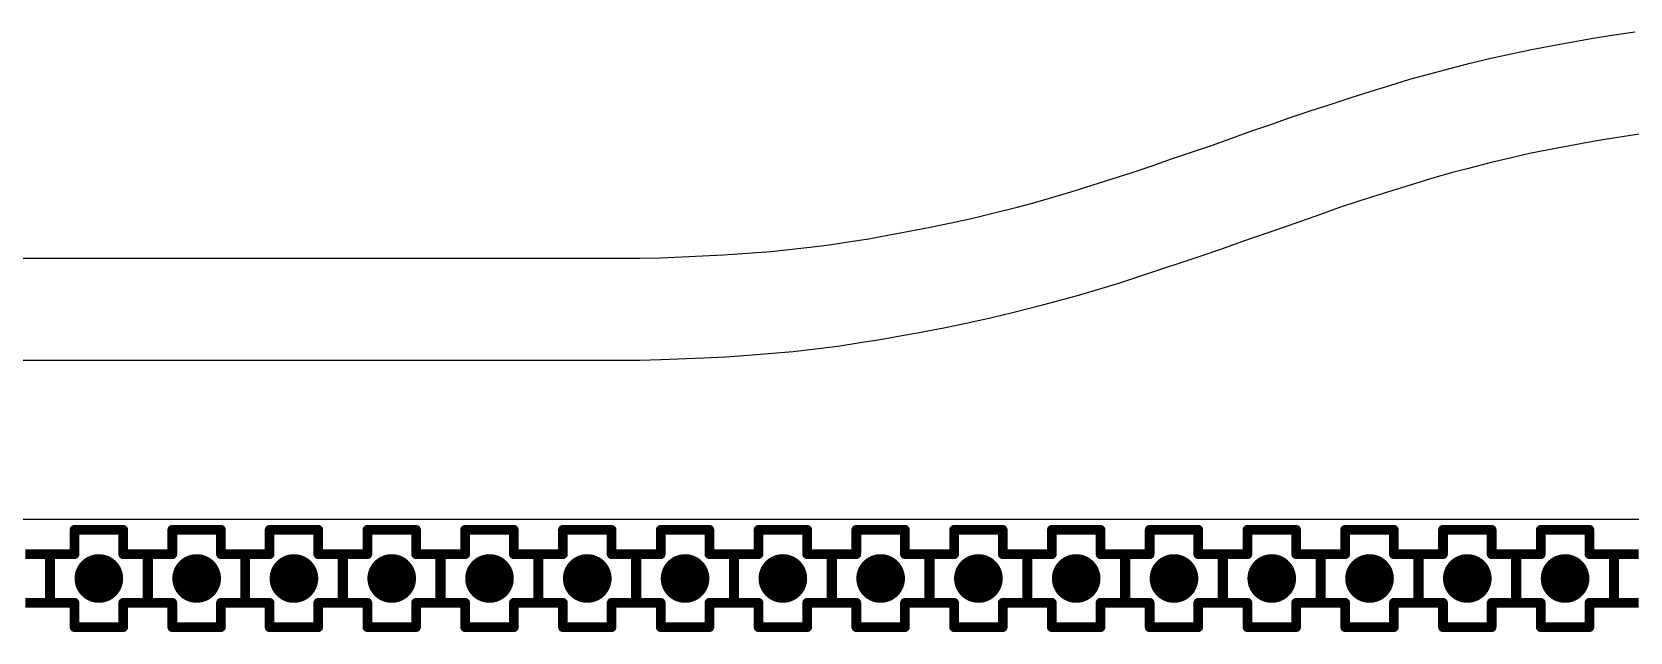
# Model space of a CAD drawing. Header units: millimetres. Extents: x -0.89 to 0.88, y -1.01 to 1.57.
# Drawn here: x 0.1979 to 0.5264, y -0.1155 to 0.0078 of the extents above; entities that cross this region are included whole.
import ezdxf

# ---------------------------------------------------------------- set-up
doc = ezdxf.new("R2010")
doc.units = ezdxf.units.MM
doc.header["$MEASUREMENT"] = 0
for name, color, linetype in [('BottomLayer', 5, 'Continuous'), ('DrillDrawing', 1, 'Continuous'), ('MultiLayer', 9, 'Continuous'), ('TopLayer', 1, 'Continuous'), ('ViaHoleLayer', 16, 'Continuous')]:
    doc.layers.add(name, color=color, linetype=linetype)

msp = doc.modelspace()

# ---------------------------------------------------------------- linework, layer by layer
at = {"layer": 'BottomLayer', "const_width": 0.005}
for points in [[(0.2092, -0.1045, 1), (0.2142, -0.1045, 1)], [(0.2293, -0.1045, 1), (0.2343, -0.1045, 1)], [(0.2493, -0.1045, 1), (0.2543, -0.1045, 1)], [(0.2694, -0.1045, 1), (0.2744, -0.1045, 1)], [(0.2895, -0.1045, 1), (0.2945, -0.1045, 1)], [(0.3096, -0.1045, 1), (0.3146, -0.1045, 1)], [(0.3297, -0.1045, 1), (0.3347, -0.1045, 1)], [(0.3498, -0.1045, 1), (0.3548, -0.1045, 1)], [(0.3699, -0.1045, 1), (0.3749, -0.1045, 1)], [(0.39, -0.1045, 1), (0.395, -0.1045, 1)], [(0.4101, -0.1045, 1), (0.4151, -0.1045, 1)], [(0.4302, -0.1045, 1), (0.4352, -0.1045, 1)], [(0.4503, -0.1045, 1), (0.4553, -0.1045, 1)], [(0.4704, -0.1045, 1), (0.4754, -0.1045, 1)], [(0.4905, -0.1045, 1), (0.4955, -0.1045, 1)], [(0.5106, -0.1045, 1), (0.5156, -0.1045, 1)]]:
    msp.add_lwpolyline(points, format="xyb", close=True, dxfattribs=at)
at = {"layer": 'DrillDrawing', "const_width": 0.002}
for points in [[(0.2067, -0.0995), (0.2067, -0.0945)], [(0.2067, -0.0945), (0.2167, -0.0945)], [(0.2167, -0.0995), (0.2167, -0.0945)], [(0.2268, -0.0995), (0.2268, -0.0945)], [(0.2268, -0.0945), (0.2368, -0.0945)], [(0.2368, -0.0995), (0.2368, -0.0945)], [(0.2468, -0.0995), (0.2468, -0.0945)], [(0.2468, -0.0945), (0.2568, -0.0945)], [(0.2568, -0.0995), (0.2568, -0.0945)], [(0.2669, -0.0995), (0.2669, -0.0945)], [(0.2669, -0.0945), (0.2769, -0.0945)], [(0.2769, -0.0995), (0.2769, -0.0945)], [(0.287, -0.0995), (0.287, -0.0945)], [(0.287, -0.0945), (0.297, -0.0945)], [(0.297, -0.0995), (0.297, -0.0945)], [(0.3071, -0.0995), (0.3071, -0.0945)], [(0.3071, -0.0945), (0.3171, -0.0945)], [(0.3171, -0.0995), (0.3171, -0.0945)], [(0.3272, -0.0995), (0.3272, -0.0945)], [(0.3272, -0.0945), (0.3372, -0.0945)], [(0.3372, -0.0995), (0.3372, -0.0945)], [(0.3473, -0.0995), (0.3473, -0.0945)], [(0.3473, -0.0945), (0.3573, -0.0945)], [(0.3573, -0.0995), (0.3573, -0.0945)], [(0.3674, -0.0995), (0.3674, -0.0945)], [(0.3674, -0.0945), (0.3774, -0.0945)], [(0.3774, -0.0995), (0.3774, -0.0945)], [(0.3875, -0.0995), (0.3875, -0.0945)], [(0.3875, -0.0945), (0.3975, -0.0945)], [(0.3975, -0.0995), (0.3975, -0.0945)], [(0.4076, -0.0995), (0.4076, -0.0945)], [(0.4076, -0.0945), (0.4176, -0.0945)], [(0.4176, -0.0995), (0.4176, -0.0945)], [(0.4277, -0.0995), (0.4277, -0.0945)], [(0.4277, -0.0945), (0.4377, -0.0945)], [(0.4377, -0.0995), (0.4377, -0.0945)], [(0.4478, -0.0995), (0.4478, -0.0945)], [(0.4478, -0.0945), (0.4578, -0.0945)], [(0.4578, -0.0995), (0.4578, -0.0945)], [(0.4679, -0.0995), (0.4679, -0.0945)], [(0.4679, -0.0945), (0.4779, -0.0945)], [(0.4779, -0.0995), (0.4779, -0.0945)], [(0.488, -0.0995), (0.488, -0.0945)], [(0.488, -0.0945), (0.498, -0.0945)], [(0.498, -0.0995), (0.498, -0.0945)], [(0.5081, -0.0995), (0.5081, -0.0945)], [(0.5081, -0.0945), (0.5181, -0.0945)], [(0.5181, -0.0995), (0.5181, -0.0945)], [(0.1966, -0.0995), (0.2016, -0.0995)], [(0.2016, -0.1095), (0.2016, -0.0995)], [(0.2017, -0.1095), (0.2017, -0.0995)], [(0.2017, -0.0995), (0.2067, -0.0995)], [(0.2167, -0.0995), (0.2217, -0.0995)], [(0.2217, -0.1095), (0.2217, -0.0995)], [(0.2218, -0.1095), (0.2218, -0.0995)], [(0.2218, -0.0995), (0.2268, -0.0995)], [(0.2368, -0.0995), (0.2418, -0.0995)], [(0.2418, -0.1095), (0.2418, -0.0995)], [(0.2418, -0.0995), (0.2468, -0.0995)], [(0.2418, -0.1095), (0.2418, -0.0995)], [(0.2568, -0.0995), (0.2618, -0.0995)], [(0.2618, -0.1095), (0.2618, -0.0995)], [(0.2619, -0.1095), (0.2619, -0.0995)], [(0.2619, -0.0995), (0.2669, -0.0995)], [(0.2769, -0.0995), (0.2819, -0.0995)], [(0.2819, -0.1095), (0.2819, -0.0995)], [(0.282, -0.1095), (0.282, -0.0995)], [(0.282, -0.0995), (0.287, -0.0995)], [(0.297, -0.0995), (0.302, -0.0995)], [(0.302, -0.1095), (0.302, -0.0995)], [(0.3021, -0.1095), (0.3021, -0.0995)], [(0.3021, -0.0995), (0.3071, -0.0995)], [(0.3171, -0.0995), (0.3221, -0.0995)], [(0.3221, -0.1095), (0.3221, -0.0995)], [(0.3222, -0.1095), (0.3222, -0.0995)], [(0.3222, -0.0995), (0.3272, -0.0995)], [(0.3372, -0.0995), (0.3422, -0.0995)], [(0.3422, -0.1095), (0.3422, -0.0995)], [(0.3423, -0.1095), (0.3423, -0.0995)], [(0.3423, -0.0995), (0.3473, -0.0995)], [(0.3573, -0.0995), (0.3623, -0.0995)], [(0.3623, -0.1095), (0.3623, -0.0995)], [(0.3624, -0.1095), (0.3624, -0.0995)], [(0.3624, -0.0995), (0.3674, -0.0995)], [(0.3774, -0.0995), (0.3824, -0.0995)], [(0.3824, -0.1095), (0.3824, -0.0995)], [(0.3825, -0.1095), (0.3825, -0.0995)], [(0.3825, -0.0995), (0.3875, -0.0995)], [(0.3975, -0.0995), (0.4025, -0.0995)], [(0.4025, -0.1095), (0.4025, -0.0995)], [(0.4026, -0.1095), (0.4026, -0.0995)], [(0.4026, -0.0995), (0.4076, -0.0995)], [(0.4176, -0.0995), (0.4226, -0.0995)], [(0.4226, -0.1095), (0.4226, -0.0995)], [(0.4227, -0.1095), (0.4227, -0.0995)], [(0.4227, -0.0995), (0.4277, -0.0995)], [(0.4377, -0.0995), (0.4427, -0.0995)], [(0.4427, -0.1095), (0.4427, -0.0995)], [(0.4428, -0.1095), (0.4428, -0.0995)], [(0.4428, -0.0995), (0.4478, -0.0995)], [(0.4578, -0.0995), (0.4628, -0.0995)], [(0.4628, -0.1095), (0.4628, -0.0995)], [(0.4629, -0.1095), (0.4629, -0.0995)], [(0.4629, -0.0995), (0.4679, -0.0995)], [(0.4779, -0.0995), (0.4829, -0.0995)], [(0.4829, -0.1095), (0.4829, -0.0995)], [(0.483, -0.1095), (0.483, -0.0995)], [(0.483, -0.0995), (0.488, -0.0995)], [(0.498, -0.0995), (0.503, -0.0995)], [(0.503, -0.1095), (0.503, -0.0995)], [(0.5031, -0.1095), (0.5031, -0.0995)], [(0.5031, -0.0995), (0.5081, -0.0995)], [(0.5181, -0.0995), (0.5231, -0.0995)], [(0.5231, -0.1095), (0.5231, -0.0995)], [(0.5232, -0.1095), (0.5232, -0.0995)], [(0.5232, -0.0995), (0.5282, -0.0995)], [(0.1966, -0.1095), (0.2016, -0.1095)], [(0.2017, -0.1095), (0.2067, -0.1095)], [(0.2067, -0.1145), (0.2067, -0.1095)], [(0.2167, -0.1095), (0.2217, -0.1095)], [(0.2167, -0.1145), (0.2167, -0.1095)], [(0.2218, -0.1095), (0.2268, -0.1095)], [(0.2268, -0.1145), (0.2268, -0.1095)], [(0.2368, -0.1095), (0.2418, -0.1095)], [(0.2368, -0.1145), (0.2368, -0.1095)], [(0.2418, -0.1095), (0.2468, -0.1095)], [(0.2468, -0.1145), (0.2468, -0.1095)], [(0.2568, -0.1095), (0.2618, -0.1095)], [(0.2568, -0.1145), (0.2568, -0.1095)], [(0.2619, -0.1095), (0.2669, -0.1095)], [(0.2669, -0.1145), (0.2669, -0.1095)], [(0.2769, -0.1095), (0.2819, -0.1095)], [(0.2769, -0.1145), (0.2769, -0.1095)], [(0.282, -0.1095), (0.287, -0.1095)], [(0.287, -0.1145), (0.287, -0.1095)], [(0.297, -0.1095), (0.302, -0.1095)], [(0.297, -0.1145), (0.297, -0.1095)], [(0.3021, -0.1095), (0.3071, -0.1095)], [(0.3071, -0.1145), (0.3071, -0.1095)], [(0.3171, -0.1095), (0.3221, -0.1095)], [(0.3171, -0.1145), (0.3171, -0.1095)], [(0.3222, -0.1095), (0.3272, -0.1095)], [(0.3272, -0.1145), (0.3272, -0.1095)], [(0.3372, -0.1095), (0.3422, -0.1095)], [(0.3372, -0.1145), (0.3372, -0.1095)], [(0.3423, -0.1095), (0.3473, -0.1095)], [(0.3473, -0.1145), (0.3473, -0.1095)], [(0.3573, -0.1095), (0.3623, -0.1095)], [(0.3573, -0.1145), (0.3573, -0.1095)], [(0.3624, -0.1095), (0.3674, -0.1095)], [(0.3674, -0.1145), (0.3674, -0.1095)], [(0.3774, -0.1095), (0.3824, -0.1095)], [(0.3774, -0.1145), (0.3774, -0.1095)], [(0.3825, -0.1095), (0.3875, -0.1095)], [(0.3875, -0.1145), (0.3875, -0.1095)], [(0.3975, -0.1095), (0.4025, -0.1095)], [(0.3975, -0.1145), (0.3975, -0.1095)], [(0.4026, -0.1095), (0.4076, -0.1095)], [(0.4076, -0.1145), (0.4076, -0.1095)], [(0.4176, -0.1095), (0.4226, -0.1095)], [(0.4176, -0.1145), (0.4176, -0.1095)], [(0.4227, -0.1095), (0.4277, -0.1095)], [(0.4277, -0.1145), (0.4277, -0.1095)], [(0.4377, -0.1095), (0.4427, -0.1095)], [(0.4377, -0.1145), (0.4377, -0.1095)], [(0.4428, -0.1095), (0.4478, -0.1095)], [(0.4478, -0.1145), (0.4478, -0.1095)], [(0.4578, -0.1095), (0.4628, -0.1095)], [(0.4578, -0.1145), (0.4578, -0.1095)], [(0.4629, -0.1095), (0.4679, -0.1095)], [(0.4679, -0.1145), (0.4679, -0.1095)], [(0.4779, -0.1095), (0.4829, -0.1095)], [(0.4779, -0.1145), (0.4779, -0.1095)], [(0.483, -0.1095), (0.488, -0.1095)], [(0.488, -0.1145), (0.488, -0.1095)], [(0.498, -0.1095), (0.503, -0.1095)], [(0.498, -0.1145), (0.498, -0.1095)], [(0.5031, -0.1095), (0.5081, -0.1095)], [(0.5081, -0.1145), (0.5081, -0.1095)], [(0.5181, -0.1095), (0.5231, -0.1095)], [(0.5181, -0.1145), (0.5181, -0.1095)], [(0.5232, -0.1095), (0.5282, -0.1095)], [(0.2067, -0.1145), (0.2167, -0.1145)], [(0.2268, -0.1145), (0.2368, -0.1145)], [(0.2468, -0.1145), (0.2568, -0.1145)], [(0.2669, -0.1145), (0.2769, -0.1145)], [(0.287, -0.1145), (0.297, -0.1145)], [(0.3071, -0.1145), (0.3171, -0.1145)], [(0.3272, -0.1145), (0.3372, -0.1145)], [(0.3473, -0.1145), (0.3573, -0.1145)], [(0.3674, -0.1145), (0.3774, -0.1145)], [(0.3875, -0.1145), (0.3975, -0.1145)], [(0.4076, -0.1145), (0.4176, -0.1145)], [(0.4277, -0.1145), (0.4377, -0.1145)], [(0.4478, -0.1145), (0.4578, -0.1145)], [(0.4679, -0.1145), (0.4779, -0.1145)], [(0.488, -0.1145), (0.498, -0.1145)], [(0.5081, -0.1145), (0.5181, -0.1145)]]:
    msp.add_lwpolyline(points, dxfattribs=at)
at = {"layer": 'DrillDrawing', "const_width": 0.001}
for points in [[(0.2062, -0.0945, 1), (0.2072, -0.0945, 1)], [(0.2062, -0.0945, 1), (0.2072, -0.0945, 1)], [(0.2162, -0.0945, 1), (0.2172, -0.0945, 1)], [(0.2162, -0.0945, 1), (0.2172, -0.0945, 1)], [(0.2263, -0.0945, 1), (0.2273, -0.0945, 1)], [(0.2263, -0.0945, 1), (0.2273, -0.0945, 1)], [(0.2363, -0.0945, 1), (0.2373, -0.0945, 1)], [(0.2363, -0.0945, 1), (0.2373, -0.0945, 1)], [(0.2463, -0.0945, 1), (0.2473, -0.0945, 1)], [(0.2463, -0.0945, 1), (0.2473, -0.0945, 1)], [(0.2563, -0.0945, 1), (0.2573, -0.0945, 1)], [(0.2563, -0.0945, 1), (0.2573, -0.0945, 1)], [(0.2664, -0.0945, 1), (0.2674, -0.0945, 1)], [(0.2664, -0.0945, 1), (0.2674, -0.0945, 1)], [(0.2764, -0.0945, 1), (0.2774, -0.0945, 1)], [(0.2764, -0.0945, 1), (0.2774, -0.0945, 1)], [(0.2865, -0.0945, 1), (0.2875, -0.0945, 1)], [(0.2865, -0.0945, 1), (0.2875, -0.0945, 1)], [(0.2965, -0.0945, 1), (0.2975, -0.0945, 1)], [(0.2965, -0.0945, 1), (0.2975, -0.0945, 1)], [(0.3066, -0.0945, 1), (0.3076, -0.0945, 1)], [(0.3066, -0.0945, 1), (0.3076, -0.0945, 1)], [(0.3166, -0.0945, 1), (0.3176, -0.0945, 1)], [(0.3166, -0.0945, 1), (0.3176, -0.0945, 1)], [(0.3267, -0.0945, 1), (0.3277, -0.0945, 1)], [(0.3267, -0.0945, 1), (0.3277, -0.0945, 1)], [(0.3367, -0.0945, 1), (0.3377, -0.0945, 1)], [(0.3367, -0.0945, 1), (0.3377, -0.0945, 1)], [(0.3468, -0.0945, 1), (0.3478, -0.0945, 1)], [(0.3468, -0.0945, 1), (0.3478, -0.0945, 1)], [(0.3568, -0.0945, 1), (0.3578, -0.0945, 1)], [(0.3568, -0.0945, 1), (0.3578, -0.0945, 1)], [(0.3669, -0.0945, 1), (0.3679, -0.0945, 1)], [(0.3669, -0.0945, 1), (0.3679, -0.0945, 1)], [(0.3769, -0.0945, 1), (0.3779, -0.0945, 1)], [(0.3769, -0.0945, 1), (0.3779, -0.0945, 1)], [(0.387, -0.0945, 1), (0.388, -0.0945, 1)], [(0.387, -0.0945, 1), (0.388, -0.0945, 1)], [(0.397, -0.0945, 1), (0.398, -0.0945, 1)], [(0.397, -0.0945, 1), (0.398, -0.0945, 1)], [(0.4071, -0.0945, 1), (0.4081, -0.0945, 1)], [(0.4071, -0.0945, 1), (0.4081, -0.0945, 1)], [(0.4171, -0.0945, 1), (0.4181, -0.0945, 1)], [(0.4171, -0.0945, 1), (0.4181, -0.0945, 1)], [(0.4272, -0.0945, 1), (0.4282, -0.0945, 1)], [(0.4272, -0.0945, 1), (0.4282, -0.0945, 1)], [(0.4372, -0.0945, 1), (0.4382, -0.0945, 1)], [(0.4372, -0.0945, 1), (0.4382, -0.0945, 1)], [(0.4473, -0.0945, 1), (0.4483, -0.0945, 1)], [(0.4473, -0.0945, 1), (0.4483, -0.0945, 1)], [(0.4573, -0.0945, 1), (0.4583, -0.0945, 1)], [(0.4573, -0.0945, 1), (0.4583, -0.0945, 1)], [(0.4674, -0.0945, 1), (0.4684, -0.0945, 1)], [(0.4674, -0.0945, 1), (0.4684, -0.0945, 1)], [(0.4774, -0.0945, 1), (0.4784, -0.0945, 1)], [(0.4774, -0.0945, 1), (0.4784, -0.0945, 1)], [(0.4875, -0.0945, 1), (0.4885, -0.0945, 1)], [(0.4875, -0.0945, 1), (0.4885, -0.0945, 1)], [(0.4975, -0.0945, 1), (0.4985, -0.0945, 1)], [(0.4975, -0.0945, 1), (0.4985, -0.0945, 1)], [(0.5076, -0.0945, 1), (0.5086, -0.0945, 1)], [(0.5076, -0.0945, 1), (0.5086, -0.0945, 1)], [(0.5176, -0.0945, 1), (0.5186, -0.0945, 1)], [(0.5176, -0.0945, 1), (0.5186, -0.0945, 1)], [(0.2011, -0.0995, 1), (0.2021, -0.0995, 1)], [(0.2011, -0.0995, 1), (0.2021, -0.0995, 1)], [(0.2012, -0.0995, 1), (0.2022, -0.0995, 1)], [(0.2012, -0.0995, 1), (0.2022, -0.0995, 1)], [(0.2062, -0.0995, 1), (0.2072, -0.0995, 1)], [(0.2062, -0.0995, 1), (0.2072, -0.0995, 1)], [(0.2162, -0.0995, 1), (0.2172, -0.0995, 1)], [(0.2162, -0.0995, 1), (0.2172, -0.0995, 1)], [(0.2212, -0.0995, 1), (0.2222, -0.0995, 1)], [(0.2212, -0.0995, 1), (0.2222, -0.0995, 1)], [(0.2213, -0.0995, 1), (0.2223, -0.0995, 1)], [(0.2213, -0.0995, 1), (0.2223, -0.0995, 1)], [(0.2263, -0.0995, 1), (0.2273, -0.0995, 1)], [(0.2263, -0.0995, 1), (0.2273, -0.0995, 1)], [(0.2363, -0.0995, 1), (0.2373, -0.0995, 1)], [(0.2363, -0.0995, 1), (0.2373, -0.0995, 1)], [(0.2413, -0.0995, 1), (0.2423, -0.0995, 1)], [(0.2413, -0.0995, 1), (0.2423, -0.0995, 1)], [(0.2413, -0.0995, 1), (0.2423, -0.0995, 1)], [(0.2413, -0.0995, 1), (0.2423, -0.0995, 1)], [(0.2463, -0.0995, 1), (0.2473, -0.0995, 1)], [(0.2463, -0.0995, 1), (0.2473, -0.0995, 1)], [(0.2563, -0.0995, 1), (0.2573, -0.0995, 1)], [(0.2563, -0.0995, 1), (0.2573, -0.0995, 1)], [(0.2613, -0.0995, 1), (0.2623, -0.0995, 1)], [(0.2613, -0.0995, 1), (0.2623, -0.0995, 1)], [(0.2614, -0.0995, 1), (0.2624, -0.0995, 1)], [(0.2614, -0.0995, 1), (0.2624, -0.0995, 1)], [(0.2664, -0.0995, 1), (0.2674, -0.0995, 1)], [(0.2664, -0.0995, 1), (0.2674, -0.0995, 1)], [(0.2764, -0.0995, 1), (0.2774, -0.0995, 1)], [(0.2764, -0.0995, 1), (0.2774, -0.0995, 1)], [(0.2814, -0.0995, 1), (0.2824, -0.0995, 1)], [(0.2814, -0.0995, 1), (0.2824, -0.0995, 1)], [(0.2815, -0.0995, 1), (0.2825, -0.0995, 1)], [(0.2815, -0.0995, 1), (0.2825, -0.0995, 1)], [(0.2865, -0.0995, 1), (0.2875, -0.0995, 1)], [(0.2865, -0.0995, 1), (0.2875, -0.0995, 1)], [(0.2965, -0.0995, 1), (0.2975, -0.0995, 1)], [(0.2965, -0.0995, 1), (0.2975, -0.0995, 1)], [(0.3015, -0.0995, 1), (0.3025, -0.0995, 1)], [(0.3015, -0.0995, 1), (0.3025, -0.0995, 1)], [(0.3016, -0.0995, 1), (0.3026, -0.0995, 1)], [(0.3016, -0.0995, 1), (0.3026, -0.0995, 1)], [(0.3066, -0.0995, 1), (0.3076, -0.0995, 1)], [(0.3066, -0.0995, 1), (0.3076, -0.0995, 1)], [(0.3166, -0.0995, 1), (0.3176, -0.0995, 1)], [(0.3166, -0.0995, 1), (0.3176, -0.0995, 1)], [(0.3216, -0.0995, 1), (0.3226, -0.0995, 1)], [(0.3216, -0.0995, 1), (0.3226, -0.0995, 1)], [(0.3217, -0.0995, 1), (0.3227, -0.0995, 1)], [(0.3217, -0.0995, 1), (0.3227, -0.0995, 1)], [(0.3267, -0.0995, 1), (0.3277, -0.0995, 1)], [(0.3267, -0.0995, 1), (0.3277, -0.0995, 1)], [(0.3367, -0.0995, 1), (0.3377, -0.0995, 1)], [(0.3367, -0.0995, 1), (0.3377, -0.0995, 1)], [(0.3417, -0.0995, 1), (0.3427, -0.0995, 1)], [(0.3417, -0.0995, 1), (0.3427, -0.0995, 1)], [(0.3418, -0.0995, 1), (0.3428, -0.0995, 1)], [(0.3418, -0.0995, 1), (0.3428, -0.0995, 1)], [(0.3468, -0.0995, 1), (0.3478, -0.0995, 1)], [(0.3468, -0.0995, 1), (0.3478, -0.0995, 1)], [(0.3568, -0.0995, 1), (0.3578, -0.0995, 1)], [(0.3568, -0.0995, 1), (0.3578, -0.0995, 1)], [(0.3618, -0.0995, 1), (0.3628, -0.0995, 1)], [(0.3618, -0.0995, 1), (0.3628, -0.0995, 1)], [(0.3619, -0.0995, 1), (0.3629, -0.0995, 1)], [(0.3619, -0.0995, 1), (0.3629, -0.0995, 1)], [(0.3669, -0.0995, 1), (0.3679, -0.0995, 1)], [(0.3669, -0.0995, 1), (0.3679, -0.0995, 1)], [(0.3769, -0.0995, 1), (0.3779, -0.0995, 1)], [(0.3769, -0.0995, 1), (0.3779, -0.0995, 1)], [(0.3819, -0.0995, 1), (0.3829, -0.0995, 1)], [(0.3819, -0.0995, 1), (0.3829, -0.0995, 1)], [(0.382, -0.0995, 1), (0.383, -0.0995, 1)], [(0.382, -0.0995, 1), (0.383, -0.0995, 1)], [(0.387, -0.0995, 1), (0.388, -0.0995, 1)], [(0.387, -0.0995, 1), (0.388, -0.0995, 1)], [(0.397, -0.0995, 1), (0.398, -0.0995, 1)], [(0.397, -0.0995, 1), (0.398, -0.0995, 1)], [(0.402, -0.0995, 1), (0.403, -0.0995, 1)], [(0.402, -0.0995, 1), (0.403, -0.0995, 1)], [(0.4021, -0.0995, 1), (0.4031, -0.0995, 1)], [(0.4021, -0.0995, 1), (0.4031, -0.0995, 1)], [(0.4071, -0.0995, 1), (0.4081, -0.0995, 1)], [(0.4071, -0.0995, 1), (0.4081, -0.0995, 1)], [(0.4171, -0.0995, 1), (0.4181, -0.0995, 1)], [(0.4171, -0.0995, 1), (0.4181, -0.0995, 1)], [(0.4221, -0.0995, 1), (0.4231, -0.0995, 1)], [(0.4221, -0.0995, 1), (0.4231, -0.0995, 1)], [(0.4222, -0.0995, 1), (0.4232, -0.0995, 1)], [(0.4222, -0.0995, 1), (0.4232, -0.0995, 1)], [(0.4272, -0.0995, 1), (0.4282, -0.0995, 1)], [(0.4272, -0.0995, 1), (0.4282, -0.0995, 1)], [(0.4372, -0.0995, 1), (0.4382, -0.0995, 1)], [(0.4372, -0.0995, 1), (0.4382, -0.0995, 1)], [(0.4422, -0.0995, 1), (0.4432, -0.0995, 1)], [(0.4422, -0.0995, 1), (0.4432, -0.0995, 1)], [(0.4423, -0.0995, 1), (0.4433, -0.0995, 1)], [(0.4423, -0.0995, 1), (0.4433, -0.0995, 1)], [(0.4473, -0.0995, 1), (0.4483, -0.0995, 1)], [(0.4473, -0.0995, 1), (0.4483, -0.0995, 1)], [(0.4573, -0.0995, 1), (0.4583, -0.0995, 1)], [(0.4573, -0.0995, 1), (0.4583, -0.0995, 1)], [(0.4623, -0.0995, 1), (0.4633, -0.0995, 1)], [(0.4623, -0.0995, 1), (0.4633, -0.0995, 1)], [(0.4624, -0.0995, 1), (0.4634, -0.0995, 1)], [(0.4624, -0.0995, 1), (0.4634, -0.0995, 1)], [(0.4674, -0.0995, 1), (0.4684, -0.0995, 1)], [(0.4674, -0.0995, 1), (0.4684, -0.0995, 1)], [(0.4774, -0.0995, 1), (0.4784, -0.0995, 1)], [(0.4774, -0.0995, 1), (0.4784, -0.0995, 1)], [(0.4824, -0.0995, 1), (0.4834, -0.0995, 1)], [(0.4824, -0.0995, 1), (0.4834, -0.0995, 1)], [(0.4825, -0.0995, 1), (0.4835, -0.0995, 1)], [(0.4825, -0.0995, 1), (0.4835, -0.0995, 1)], [(0.4875, -0.0995, 1), (0.4885, -0.0995, 1)], [(0.4875, -0.0995, 1), (0.4885, -0.0995, 1)], [(0.4975, -0.0995, 1), (0.4985, -0.0995, 1)], [(0.4975, -0.0995, 1), (0.4985, -0.0995, 1)], [(0.5025, -0.0995, 1), (0.5035, -0.0995, 1)], [(0.5025, -0.0995, 1), (0.5035, -0.0995, 1)], [(0.5026, -0.0995, 1), (0.5036, -0.0995, 1)], [(0.5026, -0.0995, 1), (0.5036, -0.0995, 1)], [(0.5076, -0.0995, 1), (0.5086, -0.0995, 1)], [(0.5076, -0.0995, 1), (0.5086, -0.0995, 1)], [(0.5176, -0.0995, 1), (0.5186, -0.0995, 1)], [(0.5176, -0.0995, 1), (0.5186, -0.0995, 1)], [(0.5226, -0.0995, 1), (0.5236, -0.0995, 1)], [(0.5226, -0.0995, 1), (0.5236, -0.0995, 1)], [(0.5227, -0.0995, 1), (0.5237, -0.0995, 1)], [(0.5227, -0.0995, 1), (0.5237, -0.0995, 1)], [(0.2011, -0.1095, 1), (0.2021, -0.1095, 1)], [(0.2011, -0.1095, 1), (0.2021, -0.1095, 1)], [(0.2012, -0.1095, 1), (0.2022, -0.1095, 1)], [(0.2012, -0.1095, 1), (0.2022, -0.1095, 1)], [(0.2062, -0.1095, 1), (0.2072, -0.1095, 1)], [(0.2062, -0.1095, 1), (0.2072, -0.1095, 1)], [(0.2162, -0.1095, 1), (0.2172, -0.1095, 1)], [(0.2162, -0.1095, 1), (0.2172, -0.1095, 1)], [(0.2212, -0.1095, 1), (0.2222, -0.1095, 1)], [(0.2212, -0.1095, 1), (0.2222, -0.1095, 1)], [(0.2213, -0.1095, 1), (0.2223, -0.1095, 1)], [(0.2213, -0.1095, 1), (0.2223, -0.1095, 1)], [(0.2263, -0.1095, 1), (0.2273, -0.1095, 1)], [(0.2263, -0.1095, 1), (0.2273, -0.1095, 1)], [(0.2363, -0.1095, 1), (0.2373, -0.1095, 1)], [(0.2363, -0.1095, 1), (0.2373, -0.1095, 1)], [(0.2413, -0.1095, 1), (0.2423, -0.1095, 1)], [(0.2413, -0.1095, 1), (0.2423, -0.1095, 1)], [(0.2413, -0.1095, 1), (0.2423, -0.1095, 1)], [(0.2413, -0.1095, 1), (0.2423, -0.1095, 1)], [(0.2463, -0.1095, 1), (0.2473, -0.1095, 1)], [(0.2463, -0.1095, 1), (0.2473, -0.1095, 1)], [(0.2563, -0.1095, 1), (0.2573, -0.1095, 1)], [(0.2563, -0.1095, 1), (0.2573, -0.1095, 1)], [(0.2613, -0.1095, 1), (0.2623, -0.1095, 1)], [(0.2613, -0.1095, 1), (0.2623, -0.1095, 1)], [(0.2614, -0.1095, 1), (0.2624, -0.1095, 1)], [(0.2614, -0.1095, 1), (0.2624, -0.1095, 1)], [(0.2664, -0.1095, 1), (0.2674, -0.1095, 1)], [(0.2664, -0.1095, 1), (0.2674, -0.1095, 1)], [(0.2764, -0.1095, 1), (0.2774, -0.1095, 1)], [(0.2764, -0.1095, 1), (0.2774, -0.1095, 1)], [(0.2814, -0.1095, 1), (0.2824, -0.1095, 1)], [(0.2814, -0.1095, 1), (0.2824, -0.1095, 1)], [(0.2815, -0.1095, 1), (0.2825, -0.1095, 1)], [(0.2815, -0.1095, 1), (0.2825, -0.1095, 1)], [(0.2865, -0.1095, 1), (0.2875, -0.1095, 1)], [(0.2865, -0.1095, 1), (0.2875, -0.1095, 1)], [(0.2965, -0.1095, 1), (0.2975, -0.1095, 1)], [(0.2965, -0.1095, 1), (0.2975, -0.1095, 1)], [(0.3015, -0.1095, 1), (0.3025, -0.1095, 1)], [(0.3015, -0.1095, 1), (0.3025, -0.1095, 1)], [(0.3016, -0.1095, 1), (0.3026, -0.1095, 1)], [(0.3016, -0.1095, 1), (0.3026, -0.1095, 1)], [(0.3066, -0.1095, 1), (0.3076, -0.1095, 1)], [(0.3066, -0.1095, 1), (0.3076, -0.1095, 1)], [(0.3166, -0.1095, 1), (0.3176, -0.1095, 1)], [(0.3166, -0.1095, 1), (0.3176, -0.1095, 1)], [(0.3216, -0.1095, 1), (0.3226, -0.1095, 1)], [(0.3216, -0.1095, 1), (0.3226, -0.1095, 1)], [(0.3217, -0.1095, 1), (0.3227, -0.1095, 1)], [(0.3217, -0.1095, 1), (0.3227, -0.1095, 1)], [(0.3267, -0.1095, 1), (0.3277, -0.1095, 1)], [(0.3267, -0.1095, 1), (0.3277, -0.1095, 1)], [(0.3367, -0.1095, 1), (0.3377, -0.1095, 1)], [(0.3367, -0.1095, 1), (0.3377, -0.1095, 1)], [(0.3417, -0.1095, 1), (0.3427, -0.1095, 1)], [(0.3417, -0.1095, 1), (0.3427, -0.1095, 1)], [(0.3418, -0.1095, 1), (0.3428, -0.1095, 1)], [(0.3418, -0.1095, 1), (0.3428, -0.1095, 1)], [(0.3468, -0.1095, 1), (0.3478, -0.1095, 1)], [(0.3468, -0.1095, 1), (0.3478, -0.1095, 1)], [(0.3568, -0.1095, 1), (0.3578, -0.1095, 1)], [(0.3568, -0.1095, 1), (0.3578, -0.1095, 1)], [(0.3618, -0.1095, 1), (0.3628, -0.1095, 1)], [(0.3618, -0.1095, 1), (0.3628, -0.1095, 1)], [(0.3619, -0.1095, 1), (0.3629, -0.1095, 1)], [(0.3619, -0.1095, 1), (0.3629, -0.1095, 1)], [(0.3669, -0.1095, 1), (0.3679, -0.1095, 1)], [(0.3669, -0.1095, 1), (0.3679, -0.1095, 1)], [(0.3769, -0.1095, 1), (0.3779, -0.1095, 1)], [(0.3769, -0.1095, 1), (0.3779, -0.1095, 1)], [(0.3819, -0.1095, 1), (0.3829, -0.1095, 1)], [(0.3819, -0.1095, 1), (0.3829, -0.1095, 1)], [(0.382, -0.1095, 1), (0.383, -0.1095, 1)], [(0.382, -0.1095, 1), (0.383, -0.1095, 1)], [(0.387, -0.1095, 1), (0.388, -0.1095, 1)], [(0.387, -0.1095, 1), (0.388, -0.1095, 1)], [(0.397, -0.1095, 1), (0.398, -0.1095, 1)], [(0.397, -0.1095, 1), (0.398, -0.1095, 1)], [(0.402, -0.1095, 1), (0.403, -0.1095, 1)], [(0.402, -0.1095, 1), (0.403, -0.1095, 1)], [(0.4021, -0.1095, 1), (0.4031, -0.1095, 1)], [(0.4021, -0.1095, 1), (0.4031, -0.1095, 1)], [(0.4071, -0.1095, 1), (0.4081, -0.1095, 1)], [(0.4071, -0.1095, 1), (0.4081, -0.1095, 1)], [(0.4171, -0.1095, 1), (0.4181, -0.1095, 1)], [(0.4171, -0.1095, 1), (0.4181, -0.1095, 1)], [(0.4221, -0.1095, 1), (0.4231, -0.1095, 1)], [(0.4221, -0.1095, 1), (0.4231, -0.1095, 1)], [(0.4222, -0.1095, 1), (0.4232, -0.1095, 1)], [(0.4222, -0.1095, 1), (0.4232, -0.1095, 1)], [(0.4272, -0.1095, 1), (0.4282, -0.1095, 1)], [(0.4272, -0.1095, 1), (0.4282, -0.1095, 1)], [(0.4372, -0.1095, 1), (0.4382, -0.1095, 1)], [(0.4372, -0.1095, 1), (0.4382, -0.1095, 1)], [(0.4422, -0.1095, 1), (0.4432, -0.1095, 1)], [(0.4422, -0.1095, 1), (0.4432, -0.1095, 1)], [(0.4423, -0.1095, 1), (0.4433, -0.1095, 1)], [(0.4423, -0.1095, 1), (0.4433, -0.1095, 1)], [(0.4473, -0.1095, 1), (0.4483, -0.1095, 1)], [(0.4473, -0.1095, 1), (0.4483, -0.1095, 1)], [(0.4573, -0.1095, 1), (0.4583, -0.1095, 1)], [(0.4573, -0.1095, 1), (0.4583, -0.1095, 1)], [(0.4623, -0.1095, 1), (0.4633, -0.1095, 1)], [(0.4623, -0.1095, 1), (0.4633, -0.1095, 1)], [(0.4624, -0.1095, 1), (0.4634, -0.1095, 1)], [(0.4624, -0.1095, 1), (0.4634, -0.1095, 1)], [(0.4674, -0.1095, 1), (0.4684, -0.1095, 1)], [(0.4674, -0.1095, 1), (0.4684, -0.1095, 1)], [(0.4774, -0.1095, 1), (0.4784, -0.1095, 1)], [(0.4774, -0.1095, 1), (0.4784, -0.1095, 1)], [(0.4824, -0.1095, 1), (0.4834, -0.1095, 1)], [(0.4824, -0.1095, 1), (0.4834, -0.1095, 1)], [(0.4825, -0.1095, 1), (0.4835, -0.1095, 1)], [(0.4825, -0.1095, 1), (0.4835, -0.1095, 1)], [(0.4875, -0.1095, 1), (0.4885, -0.1095, 1)], [(0.4875, -0.1095, 1), (0.4885, -0.1095, 1)], [(0.4975, -0.1095, 1), (0.4985, -0.1095, 1)], [(0.4975, -0.1095, 1), (0.4985, -0.1095, 1)], [(0.5025, -0.1095, 1), (0.5035, -0.1095, 1)], [(0.5025, -0.1095, 1), (0.5035, -0.1095, 1)], [(0.5026, -0.1095, 1), (0.5036, -0.1095, 1)], [(0.5026, -0.1095, 1), (0.5036, -0.1095, 1)], [(0.5076, -0.1095, 1), (0.5086, -0.1095, 1)], [(0.5076, -0.1095, 1), (0.5086, -0.1095, 1)], [(0.5176, -0.1095, 1), (0.5186, -0.1095, 1)], [(0.5176, -0.1095, 1), (0.5186, -0.1095, 1)], [(0.5226, -0.1095, 1), (0.5236, -0.1095, 1)], [(0.5226, -0.1095, 1), (0.5236, -0.1095, 1)], [(0.5227, -0.1095, 1), (0.5237, -0.1095, 1)], [(0.5227, -0.1095, 1), (0.5237, -0.1095, 1)], [(0.2062, -0.1145, 1), (0.2072, -0.1145, 1)], [(0.2062, -0.1145, 1), (0.2072, -0.1145, 1)], [(0.2162, -0.1145, 1), (0.2172, -0.1145, 1)], [(0.2162, -0.1145, 1), (0.2172, -0.1145, 1)], [(0.2263, -0.1145, 1), (0.2273, -0.1145, 1)], [(0.2263, -0.1145, 1), (0.2273, -0.1145, 1)], [(0.2363, -0.1145, 1), (0.2373, -0.1145, 1)], [(0.2363, -0.1145, 1), (0.2373, -0.1145, 1)], [(0.2463, -0.1145, 1), (0.2473, -0.1145, 1)], [(0.2463, -0.1145, 1), (0.2473, -0.1145, 1)], [(0.2563, -0.1145, 1), (0.2573, -0.1145, 1)], [(0.2563, -0.1145, 1), (0.2573, -0.1145, 1)], [(0.2664, -0.1145, 1), (0.2674, -0.1145, 1)], [(0.2664, -0.1145, 1), (0.2674, -0.1145, 1)], [(0.2764, -0.1145, 1), (0.2774, -0.1145, 1)], [(0.2764, -0.1145, 1), (0.2774, -0.1145, 1)], [(0.2865, -0.1145, 1), (0.2875, -0.1145, 1)], [(0.2865, -0.1145, 1), (0.2875, -0.1145, 1)], [(0.2965, -0.1145, 1), (0.2975, -0.1145, 1)], [(0.2965, -0.1145, 1), (0.2975, -0.1145, 1)], [(0.3066, -0.1145, 1), (0.3076, -0.1145, 1)], [(0.3066, -0.1145, 1), (0.3076, -0.1145, 1)], [(0.3166, -0.1145, 1), (0.3176, -0.1145, 1)], [(0.3166, -0.1145, 1), (0.3176, -0.1145, 1)], [(0.3267, -0.1145, 1), (0.3277, -0.1145, 1)], [(0.3267, -0.1145, 1), (0.3277, -0.1145, 1)], [(0.3367, -0.1145, 1), (0.3377, -0.1145, 1)], [(0.3367, -0.1145, 1), (0.3377, -0.1145, 1)], [(0.3468, -0.1145, 1), (0.3478, -0.1145, 1)], [(0.3468, -0.1145, 1), (0.3478, -0.1145, 1)], [(0.3568, -0.1145, 1), (0.3578, -0.1145, 1)], [(0.3568, -0.1145, 1), (0.3578, -0.1145, 1)], [(0.3669, -0.1145, 1), (0.3679, -0.1145, 1)], [(0.3669, -0.1145, 1), (0.3679, -0.1145, 1)], [(0.3769, -0.1145, 1), (0.3779, -0.1145, 1)], [(0.3769, -0.1145, 1), (0.3779, -0.1145, 1)], [(0.387, -0.1145, 1), (0.388, -0.1145, 1)], [(0.387, -0.1145, 1), (0.388, -0.1145, 1)], [(0.397, -0.1145, 1), (0.398, -0.1145, 1)], [(0.397, -0.1145, 1), (0.398, -0.1145, 1)], [(0.4071, -0.1145, 1), (0.4081, -0.1145, 1)], [(0.4071, -0.1145, 1), (0.4081, -0.1145, 1)], [(0.4171, -0.1145, 1), (0.4181, -0.1145, 1)], [(0.4171, -0.1145, 1), (0.4181, -0.1145, 1)], [(0.4272, -0.1145, 1), (0.4282, -0.1145, 1)], [(0.4272, -0.1145, 1), (0.4282, -0.1145, 1)], [(0.4372, -0.1145, 1), (0.4382, -0.1145, 1)], [(0.4372, -0.1145, 1), (0.4382, -0.1145, 1)], [(0.4473, -0.1145, 1), (0.4483, -0.1145, 1)], [(0.4473, -0.1145, 1), (0.4483, -0.1145, 1)], [(0.4573, -0.1145, 1), (0.4583, -0.1145, 1)], [(0.4573, -0.1145, 1), (0.4583, -0.1145, 1)], [(0.4674, -0.1145, 1), (0.4684, -0.1145, 1)], [(0.4674, -0.1145, 1), (0.4684, -0.1145, 1)], [(0.4774, -0.1145, 1), (0.4784, -0.1145, 1)], [(0.4774, -0.1145, 1), (0.4784, -0.1145, 1)], [(0.4875, -0.1145, 1), (0.4885, -0.1145, 1)], [(0.4875, -0.1145, 1), (0.4885, -0.1145, 1)], [(0.4975, -0.1145, 1), (0.4985, -0.1145, 1)], [(0.4975, -0.1145, 1), (0.4985, -0.1145, 1)], [(0.5076, -0.1145, 1), (0.5086, -0.1145, 1)], [(0.5076, -0.1145, 1), (0.5086, -0.1145, 1)], [(0.5176, -0.1145, 1), (0.5186, -0.1145, 1)], [(0.5176, -0.1145, 1), (0.5186, -0.1145, 1)]]:
    msp.add_lwpolyline(points, format="xyb", close=True, dxfattribs=at)
at = {"layer": 'MultiLayer', "const_width": 0.005}
for points in [[(0.2092, -0.1045, 1), (0.2142, -0.1045, 1)], [(0.2293, -0.1045, 1), (0.2343, -0.1045, 1)], [(0.2493, -0.1045, 1), (0.2543, -0.1045, 1)], [(0.2694, -0.1045, 1), (0.2744, -0.1045, 1)], [(0.2895, -0.1045, 1), (0.2945, -0.1045, 1)], [(0.3096, -0.1045, 1), (0.3146, -0.1045, 1)], [(0.3297, -0.1045, 1), (0.3347, -0.1045, 1)], [(0.3498, -0.1045, 1), (0.3548, -0.1045, 1)], [(0.3699, -0.1045, 1), (0.3749, -0.1045, 1)], [(0.39, -0.1045, 1), (0.395, -0.1045, 1)], [(0.4101, -0.1045, 1), (0.4151, -0.1045, 1)], [(0.4302, -0.1045, 1), (0.4352, -0.1045, 1)], [(0.4503, -0.1045, 1), (0.4553, -0.1045, 1)], [(0.4704, -0.1045, 1), (0.4754, -0.1045, 1)], [(0.4905, -0.1045, 1), (0.4955, -0.1045, 1)], [(0.5106, -0.1045, 1), (0.5156, -0.1045, 1)]]:
    msp.add_lwpolyline(points, format="xyb", close=True, dxfattribs=at)
at = {"layer": 'TopLayer'}
for p, q in [((0.5189, 0.0065), (0.5232, 0.0072)), ((0.5232, 0.0072), (0.5274, 0.0078)), ((0.4978, 0.0024), (0.5062, 0.0042)), ((0.5062, 0.0042), (0.512, 0.0053)), ((0.512, 0.0053), (0.5147, 0.0058)), ((0.5147, 0.0058), (0.5189, 0.0065)), ((0.4853, -0.0008), (0.4884, 0)), ((0.4884, 0), (0.4936, 0.0014)), ((0.4936, 0.0014), (0.4978, 0.0024)), ((0.473, -0.0044), (0.4771, -0.0032)), ((0.4771, -0.0032), (0.4812, -0.0019)), ((0.4812, -0.0019), (0.4853, -0.0008)), ((0.4648, -0.0071), (0.4689, -0.0057)), ((0.4689, -0.0057), (0.473, -0.0044)), ((0.4526, -0.0112), (0.4566, -0.0098)), ((0.4566, -0.0098), (0.4607, -0.0084)), ((0.4607, -0.0084), (0.4648, -0.0071)), ((0.4444, -0.0141), (0.4485, -0.0126)), ((0.4485, -0.0126), (0.4526, -0.0112)), ((0.5296, -0.013), (0.5257, -0.0136)), ((0.4322, -0.0183), (0.4404, -0.0155)), ((0.4404, -0.0155), (0.4444, -0.0141)), ((0.5097, -0.0164), (0.5058, -0.0172)), ((0.5152, -0.0154), (0.5097, -0.0164)), ((0.5177, -0.0149), (0.5152, -0.0154)), ((0.5217, -0.0142), (0.5177, -0.0149)), ((0.5257, -0.0136), (0.5217, -0.0142)), ((0.4241, -0.0211), (0.4282, -0.0197)), ((0.4282, -0.0197), (0.4322, -0.0183)), ((0.4979, -0.019), (0.493, -0.0203)), ((0.5018, -0.0181), (0.4979, -0.019)), ((0.5058, -0.0172), (0.5018, -0.0181)), ((0.4118, -0.025), (0.4241, -0.0211)), ((0.4863, -0.0221), (0.4746, -0.0257)), ((0.4902, -0.021), (0.4863, -0.0221)), ((0.493, -0.0203), (0.4902, -0.021)), ((0.4036, -0.0274), (0.4118, -0.025)), ((0.4746, -0.0257), (0.4707, -0.027)), ((0.3911, -0.0305), (0.3952, -0.0295)), ((0.3952, -0.0295), (0.4005, -0.0282)), ((0.4005, -0.0282), (0.4036, -0.0274)), ((0.4667, -0.0283), (0.4628, -0.0297)), ((0.4707, -0.027), (0.4667, -0.0283)), ((0.3768, -0.0334), (0.3826, -0.0323)), ((0.3826, -0.0323), (0.3869, -0.0314)), ((0.3869, -0.0314), (0.3911, -0.0305)), ((0.4548, -0.0325), (0.4466, -0.0353)), ((0.4628, -0.0297), (0.4548, -0.0325)), ((0.3572, -0.0365), (0.3614, -0.036)), ((0.3614, -0.036), (0.3657, -0.0353)), ((0.3657, -0.0353), (0.37, -0.0347)), ((0.37, -0.0347), (0.3742, -0.0339)), ((0.3742, -0.0339), (0.3768, -0.0334)), ((0.4466, -0.0353), (0.4425, -0.0368)), ((0.1183, -0.0387), (0.3229, -0.0387)), ((0.3229, -0.0387), (0.3272, -0.0386)), ((0.3272, -0.0386), (0.3401, -0.038)), ((0.3401, -0.038), (0.3499, -0.0373)), ((0.3499, -0.0373), (0.3529, -0.037)), ((0.3529, -0.037), (0.3572, -0.0365)), ((0.4384, -0.0382), (0.4258, -0.0424)), ((0.4425, -0.0368), (0.4384, -0.0382)), ((0.4258, -0.0424), (0.4215, -0.0438)), ((0.4172, -0.0451), (0.4128, -0.0464)), ((0.4215, -0.0438), (0.4172, -0.0451)), ((0.4051, -0.0485), (0.3995, -0.0499)), ((0.4128, -0.0464), (0.4051, -0.0485)), ((0.3906, -0.052), (0.3861, -0.0529)), ((0.395, -0.051), (0.3906, -0.052)), ((0.3995, -0.0499), (0.395, -0.051)), ((0.3727, -0.0554), (0.3682, -0.0561)), ((0.3772, -0.0546), (0.3727, -0.0554)), ((0.38, -0.0541), (0.3772, -0.0546)), ((0.3861, -0.0529), (0.38, -0.0541)), ((0.3406, -0.059), (0.336, -0.0592)), ((0.3452, -0.0587), (0.3406, -0.059)), ((0.351, -0.0582), (0.3452, -0.0587)), ((0.3544, -0.0579), (0.351, -0.0582)), ((0.359, -0.0574), (0.3544, -0.0579)), ((0.3636, -0.0568), (0.359, -0.0574)), ((0.3682, -0.0561), (0.3636, -0.0568)), ((0.3229, -0.0597), (0.1183, -0.0597)), ((0.3272, -0.0596), (0.3229, -0.0597)), ((0.336, -0.0592), (0.3272, -0.0596)), ((0.1359, -0.0923), (0.675, -0.0923))]:
    msp.add_line(p, q, dxfattribs=at)
at = {"layer": 'TopLayer', "const_width": 0.005}
for points in [[(0.2092, -0.1045, 1), (0.2142, -0.1045, 1)], [(0.2293, -0.1045, 1), (0.2343, -0.1045, 1)], [(0.2493, -0.1045, 1), (0.2543, -0.1045, 1)], [(0.2694, -0.1045, 1), (0.2744, -0.1045, 1)], [(0.2895, -0.1045, 1), (0.2945, -0.1045, 1)], [(0.3096, -0.1045, 1), (0.3146, -0.1045, 1)], [(0.3297, -0.1045, 1), (0.3347, -0.1045, 1)], [(0.3498, -0.1045, 1), (0.3548, -0.1045, 1)], [(0.3699, -0.1045, 1), (0.3749, -0.1045, 1)], [(0.39, -0.1045, 1), (0.395, -0.1045, 1)], [(0.4101, -0.1045, 1), (0.4151, -0.1045, 1)], [(0.4302, -0.1045, 1), (0.4352, -0.1045, 1)], [(0.4503, -0.1045, 1), (0.4553, -0.1045, 1)], [(0.4704, -0.1045, 1), (0.4754, -0.1045, 1)], [(0.4905, -0.1045, 1), (0.4955, -0.1045, 1)], [(0.5106, -0.1045, 1), (0.5156, -0.1045, 1)]]:
    msp.add_lwpolyline(points, format="xyb", close=True, dxfattribs=at)
at = {"layer": 'ViaHoleLayer', "const_width": 0.005}
for points in [[(0.2092, -0.1045, 1), (0.2142, -0.1045, 1)], [(0.2293, -0.1045, 1), (0.2343, -0.1045, 1)], [(0.2493, -0.1045, 1), (0.2543, -0.1045, 1)], [(0.2694, -0.1045, 1), (0.2744, -0.1045, 1)], [(0.2895, -0.1045, 1), (0.2945, -0.1045, 1)], [(0.3096, -0.1045, 1), (0.3146, -0.1045, 1)], [(0.3297, -0.1045, 1), (0.3347, -0.1045, 1)], [(0.3498, -0.1045, 1), (0.3548, -0.1045, 1)], [(0.3699, -0.1045, 1), (0.3749, -0.1045, 1)], [(0.39, -0.1045, 1), (0.395, -0.1045, 1)], [(0.4101, -0.1045, 1), (0.4151, -0.1045, 1)], [(0.4302, -0.1045, 1), (0.4352, -0.1045, 1)], [(0.4503, -0.1045, 1), (0.4553, -0.1045, 1)], [(0.4704, -0.1045, 1), (0.4754, -0.1045, 1)], [(0.4905, -0.1045, 1), (0.4955, -0.1045, 1)], [(0.5106, -0.1045, 1), (0.5156, -0.1045, 1)]]:
    msp.add_lwpolyline(points, format="xyb", close=True, dxfattribs=at)

doc.saveas('drawing.dxf')
